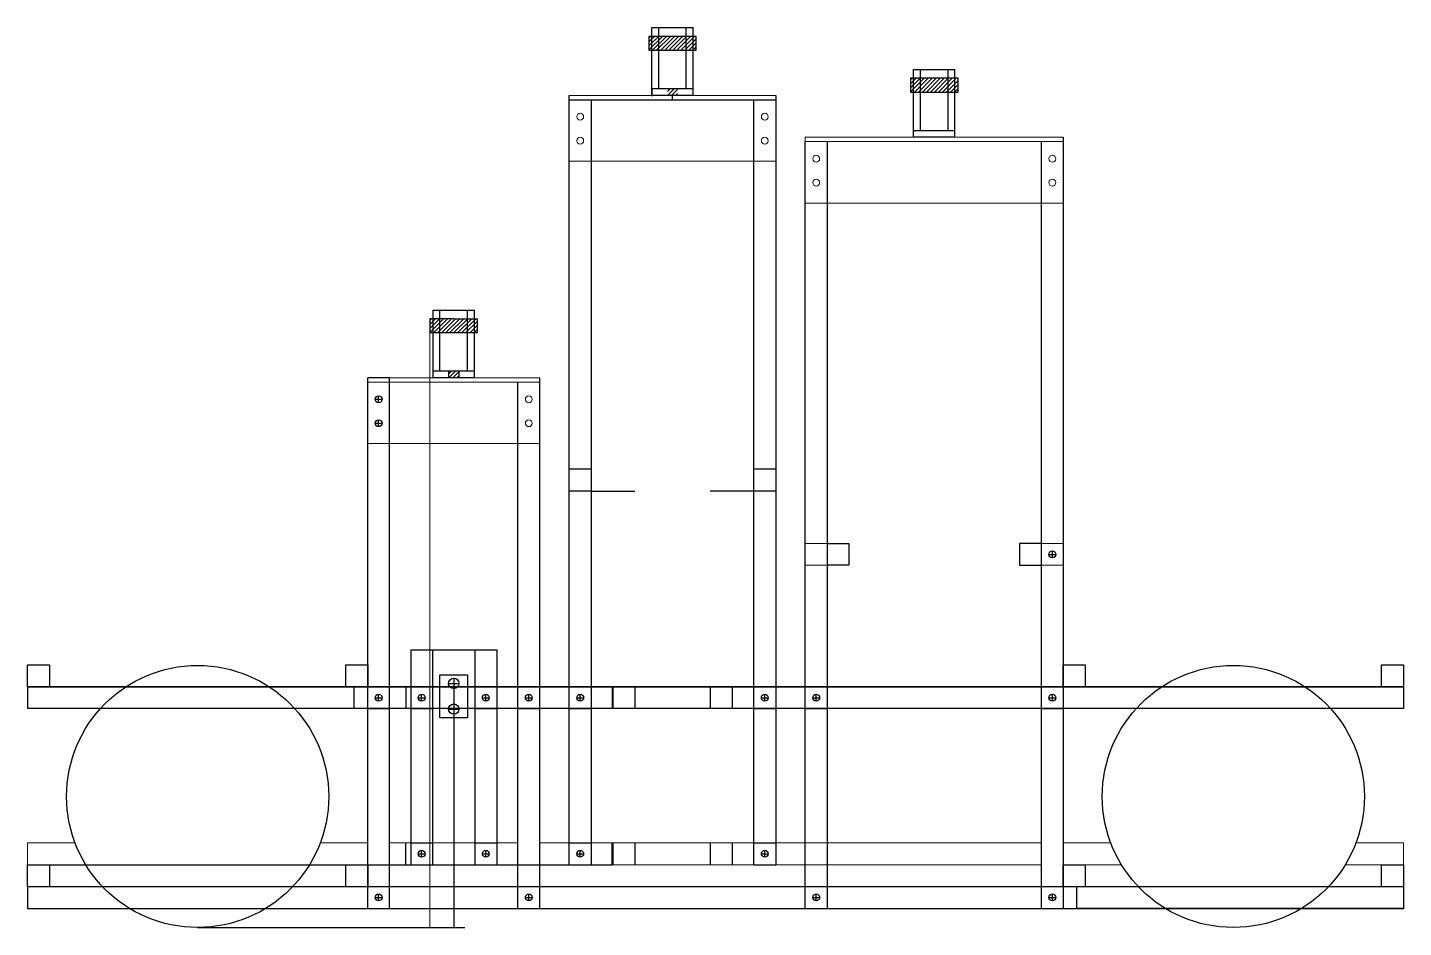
# Model space of a CAD drawing. Header units: millimetres. Extents: x -15418 to 43885, y -27590 to 23052.
# Drawn here: x 34484 to 35284, y 9595 to 10118 of the extents above; entities that cross this region are included whole.
import ezdxf

# ---------------------------------------------------------------- set-up
doc = ezdxf.new("R2010")
doc.units = ezdxf.units.MM
doc.header["$LTSCALE"] = 0.5
doc.layers.get('0').update_dxf_attribs({"lineweight": 5})
for name, color, linetype in [('Layer1', 1, 'Continuous'), ('Layer3', 9, 'Continuous'), ('Layer4', 6, 'Continuous')]:
    doc.layers.add(name, color=color, linetype=linetype)
doc.layers.add('Layer5', color=51, linetype='Continuous', lineweight=5)
pattern_1 = [(45, (10367.4254, -4790.437), (-1.1674333, 1.1674333), [])]
pattern_2 = [(45, (10494.6254, -4626.117), (-1.1674333, 1.1674333), [])]

msp = doc.modelspace()

# ---------------------------------------------------------------- hatches: boundary and pattern name
at = {"layer": 'Layer1', "true_color": 0xf8d731, "transparency": 33554661}
h = msp.add_hatch(dxfattribs=at)
h.set_pattern_fill('ANSI31', color=40, scale=0.52)
h.set_pattern_definition(pattern_2)
h.paths.add_polyline_path([(34847.2045, 10112.9343), (34845.4045, 10112.9343), (34845.4045, 10104.9343), (34847.2045, 10104.9343)])
h.paths.add_polyline_path([(34851.2045, 10112.9343), (34847.2045, 10112.9343), (34847.2045, 10104.9343), (34851.2045, 10104.9343)])
h.paths.add_polyline_path([(34859.2045, 10112.9343), (34851.2045, 10112.9343), (34851.2045, 10104.9343), (34859.2045, 10104.9343)])
h.paths.add_polyline_path([(34867.2045, 10112.9343), (34859.2045, 10112.9343), (34859.2045, 10104.9343), (34867.2045, 10104.9343)])
h.paths.add_polyline_path([(34871.2045, 10112.9343), (34867.2045, 10112.9343), (34867.2045, 10104.9343), (34871.2045, 10104.9343)])
h.paths.add_polyline_path([(34873.0045, 10112.9343), (34871.2045, 10112.9343), (34871.2045, 10104.9343), (34873.0045, 10104.9343)])
h = msp.add_hatch(dxfattribs=at)
h.set_pattern_fill('ANSI31', color=40, scale=0.52)
h.set_pattern_definition([(45, (10646.8254, -4650.517), (-1.1674333, 1.1674333), [])])
h.paths.add_polyline_path([(34999.4045, 10088.5343), (34997.6045, 10088.5343), (34997.6045, 10080.5343), (34999.4045, 10080.5343)])
h.paths.add_polyline_path([(35003.4045, 10088.5343), (34999.4045, 10088.5343), (34999.4045, 10080.5343), (35003.4045, 10080.5343)])
h.paths.add_polyline_path([(35011.4045, 10088.5343), (35003.4045, 10088.5343), (35003.4045, 10080.5343), (35011.4045, 10080.5343)])
h.paths.add_polyline_path([(35019.4045, 10088.5343), (35011.4045, 10088.5343), (35011.4045, 10080.5343), (35019.4045, 10080.5343)])
h.paths.add_polyline_path([(35023.4045, 10088.5343), (35019.4045, 10088.5343), (35019.4045, 10080.5343), (35023.4045, 10080.5343)])
h.paths.add_polyline_path([(35025.2045, 10088.5343), (35023.4045, 10088.5343), (35023.4045, 10080.5343), (35025.2045, 10080.5343)])
h = msp.add_hatch(dxfattribs=at)
h.set_pattern_fill('ANSI31', color=40, scale=0.52)
h.set_pattern_definition(pattern_2)
h.paths.add_polyline_path([(34859.2045, 10082.4343), (34856.2045, 10082.4343), (34856.2045, 10078.6143), (34859.2045, 10078.6143)])
h.paths.add_polyline_path([(34862.2045, 10082.4343), (34859.2045, 10082.4343), (34859.2045, 10078.6143), (34862.2045, 10078.6143)])
h = msp.add_hatch(dxfattribs=at)
h.set_pattern_fill('ANSI31', color=40, scale=0.52)
h.set_pattern_definition(pattern_1)
h.paths.add_polyline_path([(34720.0045, 9948.6143), (34718.2045, 9948.6143), (34718.2045, 9940.6143), (34720.0045, 9940.6143)])
h.paths.add_polyline_path([(34724.0045, 9948.6143), (34720.0045, 9948.6143), (34720.0045, 9940.6143), (34724.0045, 9940.6143)])
h.paths.add_polyline_path([(34732.0045, 9948.6143), (34724.0045, 9948.6143), (34724.0045, 9940.6143), (34732.0045, 9940.6143)])
h.paths.add_polyline_path([(34740.0045, 9948.6143), (34732.0045, 9948.6143), (34732.0045, 9940.6143), (34740.0045, 9940.6143)])
h.paths.add_polyline_path([(34744.0045, 9948.6143), (34740.0045, 9948.6143), (34740.0045, 9940.6143), (34744.0045, 9940.6143)])
h.paths.add_polyline_path([(34745.8045, 9948.6143), (34744.0045, 9948.6143), (34744.0045, 9940.6143), (34745.8045, 9940.6143)])
h = msp.add_hatch(dxfattribs=at)
h.set_pattern_fill('ANSI31', color=40, scale=0.52)
h.set_pattern_definition(pattern_1)
h.paths.add_polyline_path([(34732.0045, 9918.1143), (34729.0045, 9918.1143), (34729.0045, 9914.2943), (34732.0045, 9914.2943)])
h.paths.add_polyline_path([(34735.0045, 9918.1143), (34732.0045, 9918.1143), (34732.0045, 9914.2943), (34735.0045, 9914.2943)])

# ---------------------------------------------------------------- linework, layer by layer
at = {"transparency": 33554661}
for p, q in [((34799.2045, 10078.6143), (34919.2045, 10078.6143)), ((34936.4045, 10051.7143), (34936.4045, 10054.2143)), ((34936.4045, 10054.2143), (35086.4045, 10054.2143)), ((35086.4045, 10051.7143), (34936.4045, 10051.7143)), ((34919.2045, 10040.3543), (34799.2045, 10040.3543)), ((35086.4045, 10015.9543), (34936.4045, 10015.9543)), ((34966.4045, 10015.9808), (34979.1045, 10015.9808)), ((34682.0045, 9911.7943), (34682.0045, 9914.2943)), ((34682.0045, 9914.2943), (34682.0045, 9876.0343)), ((34682.0045, 9914.2943), (34782.0045, 9914.2943)), ((34782.0045, 9914.2943), (34782.0045, 9911.7943)), ((34782.0045, 9911.7943), (34682.0045, 9911.7943)), ((34682.0045, 9893.9143), (34682.0045, 9911.7943)), ((34782.0045, 9876.0343), (34782.0045, 9911.7943)), ((34782.0045, 9876.0343), (34682.0045, 9876.0343)), ((34682.0045, 9876.0343), (34694.7045, 9876.0343)), ((34949.1045, 9818.0012), (34936.4045, 9818.0012)), ((35086.4045, 9818.0012), (35073.7045, 9818.0012)), ((34949.1045, 9805.3012), (34936.4045, 9805.3012)), ((35086.4045, 9805.3012), (35073.7045, 9805.3012))]:
    msp.add_line(p, q, dxfattribs=at)
for centre in [(34805.5545, 10066.1943), (34912.8545, 10066.1943), (34805.5545, 10052.2743), (34912.8545, 10052.2743), (34942.7545, 10041.7943), (34942.7545, 10041.7943), (35080.0545, 10041.7943), (35080.0545, 10041.7943), (34942.7545, 10027.8743), (34942.7545, 10027.8743), (35080.0545, 10027.8743), (35080.0545, 10027.8743), (34688.3545, 9901.8743), (34775.6545, 9901.8743), (34688.3545, 9887.9543), (34775.6545, 9887.9543)]:
    msp.add_circle(centre, 2, dxfattribs=at)
at = {"layer": 'Layer1', "transparency": 33554661}
for p, q in [((34873.0045, 10112.9343), (34845.4045, 10112.9343)), ((34845.4045, 10112.9343), (34845.4045, 10104.9343)), ((34847.2045, 10118.0943), (34871.2045, 10118.0943)), ((34847.2045, 10078.6143), (34847.2045, 10118.0943)), ((34851.2045, 10082.4343), (34851.2045, 10118.0943)), ((34867.2045, 10082.4343), (34867.2045, 10118.0943)), ((34871.2045, 10078.6143), (34871.2045, 10118.0943)), ((34873.0045, 10104.9343), (34873.0045, 10112.9343)), ((34845.4045, 10104.9343), (34873.0045, 10104.9343)), ((35025.2045, 10088.5343), (34997.6045, 10088.5343)), ((34997.6045, 10088.5343), (34997.6045, 10080.5343)), ((34999.4045, 10093.6943), (35023.4045, 10093.6943)), ((34999.4045, 10054.2143), (34999.4045, 10093.6943)), ((35003.4045, 10058.0343), (35003.4045, 10093.6943)), ((35019.4045, 10058.0343), (35019.4045, 10093.6943)), ((35023.4045, 10054.2143), (35023.4045, 10093.6943)), ((35025.2045, 10080.5343), (35025.2045, 10088.5343)), ((34871.2045, 10082.4343), (34847.2045, 10082.4343)), ((34847.2126, 10081.9407), (34847.2126, 10078.1207)), ((34997.6045, 10080.5343), (35025.2045, 10080.5343)), ((34799.2045, 9631.1143), (34799.2045, 10078.6143)), ((34799.2045, 10076.1143), (34919.2045, 10076.1143)), ((34811.9045, 10076.1143), (34811.9045, 9631.1143)), ((34871.2045, 10078.6143), (34847.2045, 10078.6143)), ((34859.2045, 10076.1143), (34859.2045, 10078.6143)), ((34906.5045, 9631.1143), (34906.5045, 10076.1143)), ((34919.2045, 10078.6143), (34919.2045, 9631.1143)), ((35023.4045, 10058.0343), (34999.4045, 10058.0343)), ((34936.4045, 9605.7143), (34936.4045, 10051.7143)), ((34949.1045, 10051.7143), (34949.1045, 9605.7143)), ((35023.4045, 10054.2143), (34999.4045, 10054.2143)), ((35073.7045, 9605.7143), (35073.7045, 10051.7143)), ((35086.4045, 10054.2143), (35086.4045, 9605.7143)), ((34720.0045, 9953.7743), (34744.0045, 9953.7743)), ((34720.0045, 9914.2943), (34720.0045, 9953.7743)), ((34724.0045, 9918.1143), (34724.0045, 9953.7743)), ((34740.0045, 9918.1143), (34740.0045, 9953.7743)), ((34744.0045, 9914.2943), (34744.0045, 9953.7743)), ((34732.0045, 9948.6143), (34718.2045, 9948.6143)), ((34718.2045, 9948.6143), (34718.2045, 9940.6143)), ((34732.0045, 9948.6143), (34745.8045, 9948.6143)), ((34745.8045, 9940.6143), (34745.8045, 9948.6143)), ((34718.2045, 9940.6143), (34745.8045, 9940.6143)), ((34682.0045, 9605.7143), (34682.0045, 9914.2943)), ((34694.7045, 9914.2943), (34682.0045, 9914.2943)), ((34694.7045, 9605.7143), (34694.7045, 9914.2943)), ((34744.0045, 9918.1143), (34720.0045, 9918.1143)), ((34744.0045, 9914.2943), (34720.0045, 9914.2943)), ((34729.0045, 9918.1143), (34729.0045, 9914.2943)), ((34735.0045, 9918.1143), (34735.0045, 9914.2943)), ((34782.0045, 9605.7143), (34782.0045, 9914.2943)), ((34769.3045, 9605.7143), (34769.3045, 9911.7943)), ((34686.3545, 9901.8743), (34690.3545, 9901.8743)), ((34688.3545, 9899.8743), (34688.3545, 9903.8743)), ((34688.3545, 9885.9543), (34688.3545, 9889.9543)), ((34686.3545, 9887.9543), (34690.3545, 9887.9543)), ((34811.9045, 9861.1143), (34799.2045, 9861.1143)), ((34919.2045, 9861.1143), (34906.5045, 9861.1143)), ((34811.9045, 9848.4143), (34799.2045, 9848.4143)), ((34811.9045, 9848.4143), (34824.6045, 9848.4143)), ((34824.6045, 9848.4143), (34837.3045, 9848.4143)), ((34893.8045, 9848.4143), (34881.1045, 9848.4143)), ((34906.5045, 9848.4143), (34893.8045, 9848.4143)), ((34919.2045, 9848.4143), (34906.5045, 9848.4143)), ((34949.1045, 9818.0012), (34961.8045, 9818.0012)), ((34961.8045, 9818.0012), (34961.8045, 9805.3012)), ((35073.7045, 9818.0012), (35061.0045, 9818.0012)), ((35061.0045, 9818.0012), (35061.0045, 9805.3012)), ((35078.0545, 9811.6512), (35082.0545, 9811.6512)), ((35080.0545, 9809.6512), (35080.0545, 9813.6512)), ((34961.8045, 9805.3012), (34949.1045, 9805.3012)), ((35061.0045, 9805.3012), (35073.7045, 9805.3012)), ((34707.0045, 9756.1143), (34707.0045, 9631.1143)), ((34707.0045, 9756.1143), (34757.0045, 9756.1143)), ((34719.7045, 9756.1143), (34719.7045, 9631.1143)), ((34744.3045, 9756.1143), (34744.3045, 9631.1143)), ((34757.0045, 9756.1143), (34757.0045, 9631.1143)), ((34724.0045, 9741.6143), (34740.0045, 9741.6143)), ((34724.0045, 9716.6143), (34724.0045, 9741.6143)), ((34729.0045, 9736.6143), (34735.0045, 9736.6143)), ((34732.0045, 9739.6143), (34732.0045, 9733.6143)), ((34740.0045, 9741.6143), (34740.0045, 9716.6143)), ((34669.2045, 9734.6143), (35099.2045, 9734.6143)), ((34669.2045, 9734.6143), (34704.2045, 9734.6143)), ((34669.2045, 9734.6143), (34824.2045, 9734.6143)), ((34674.2045, 9721.9143), (34674.2045, 9734.6143)), ((34682.0045, 9734.6143), (34694.7045, 9734.6143)), ((34686.3545, 9728.2643), (34690.3545, 9728.2643)), ((34688.3545, 9726.2643), (34688.3545, 9730.2643)), ((34704.2045, 9734.6143), (34704.2045, 9721.9143)), ((34707.0045, 9734.6143), (34719.7045, 9734.6143)), ((34711.3545, 9728.2643), (34715.3545, 9728.2643)), ((34713.3545, 9726.2643), (34713.3545, 9730.2643)), ((34724.0045, 9734.6143), (34740.0045, 9734.6143)), ((34732.0045, 9734.6143), (34732.0045, 9594.6143)), ((34757.0045, 9734.6143), (34744.3045, 9734.6143)), ((34748.6545, 9728.2643), (34752.6545, 9728.2643)), ((34750.6545, 9726.2643), (34750.6545, 9730.2643)), ((34769.3045, 9734.6143), (34782.0045, 9734.6143)), ((34773.6545, 9728.2643), (34777.6545, 9728.2643)), ((34775.6545, 9726.2643), (34775.6545, 9730.2643)), ((34799.2045, 9734.6143), (34811.9045, 9734.6143)), ((34803.5545, 9728.2643), (34807.5545, 9728.2643)), ((34805.5545, 9726.2643), (34805.5545, 9730.2643)), ((34824.2045, 9734.6143), (34824.2045, 9721.9143)), ((34906.5045, 9734.6143), (34919.2045, 9734.6143)), ((34910.8545, 9728.2643), (34914.8545, 9728.2643)), ((34912.8545, 9726.2643), (34912.8545, 9730.2643)), ((34936.4045, 9734.6143), (34949.1045, 9734.6143)), ((34940.7545, 9728.2643), (34944.7545, 9728.2643)), ((34942.7545, 9726.2643), (34942.7545, 9730.2643)), ((35073.7045, 9734.6143), (35086.4045, 9734.6143)), ((35078.0545, 9728.2643), (35082.0545, 9728.2643)), ((35080.0545, 9726.2643), (35080.0545, 9730.2643)), ((34682.0045, 9721.9143), (34694.7045, 9721.9143)), ((34707.0045, 9721.9143), (34719.7045, 9721.9143)), ((34729.0045, 9721.6143), (34735.0045, 9721.6143)), ((34732.0045, 9724.6143), (34732.0045, 9718.6143)), ((34744.3045, 9721.9143), (34757.0045, 9721.9143)), ((34769.3045, 9721.9143), (34782.0045, 9721.9143)), ((34799.2045, 9721.9143), (34811.9045, 9721.9143)), ((34906.5045, 9721.9143), (34919.2045, 9721.9143)), ((34936.4045, 9721.9143), (34949.1045, 9721.9143)), ((35073.7045, 9721.9143), (35086.4045, 9721.9143)), ((34740.0045, 9716.6143), (34724.0045, 9716.6143)), ((34704.2045, 9631.1143), (34704.2045, 9643.8143)), ((34707.0045, 9643.8143), (34719.7045, 9643.8143)), ((34744.3045, 9643.8143), (34757.0045, 9643.8143)), ((34799.2045, 9643.8143), (34811.9045, 9643.8143)), ((34824.2045, 9631.1143), (34824.2045, 9643.8143)), ((34906.5045, 9643.8143), (34919.2045, 9643.8143)), ((34711.3545, 9637.4643), (34715.3545, 9637.4643)), ((34713.3545, 9635.4643), (34713.3545, 9639.4643)), ((34748.6545, 9637.4643), (34752.6545, 9637.4643)), ((34750.6545, 9635.4643), (34750.6545, 9639.4643)), ((34803.5545, 9637.4643), (34807.5545, 9637.4643)), ((34805.5545, 9635.4643), (34805.5545, 9639.4643)), ((34910.8545, 9637.4643), (34914.8545, 9637.4643)), ((34912.8545, 9635.4643), (34912.8545, 9639.4643)), ((34484.2045, 9631.1143), (34704.2045, 9631.1143)), ((34484.2045, 9631.1143), (34824.2045, 9631.1143)), ((34707.0045, 9631.1143), (34719.7045, 9631.1143)), ((34707.0045, 9631.1143), (34757.0045, 9631.1143)), ((34744.3045, 9631.1143), (34757.0045, 9631.1143)), ((34799.2045, 9631.1143), (34811.9045, 9631.1143)), ((34906.5045, 9631.1143), (34919.2045, 9631.1143)), ((34682.0045, 9618.4143), (34694.7045, 9618.4143)), ((34769.3045, 9618.4143), (34782.0045, 9618.4143)), ((34936.4045, 9618.4143), (34949.1045, 9618.4143)), ((35073.7045, 9618.4143), (35086.4045, 9618.4143)), ((35094.2045, 9605.7143), (35094.2045, 9618.4143)), ((34686.3545, 9612.0643), (34690.3545, 9612.0643)), ((34688.3545, 9610.0643), (34688.3545, 9614.0643)), ((34773.6545, 9612.0643), (34777.6545, 9612.0643)), ((34775.6545, 9610.0643), (34775.6545, 9614.0643)), ((34940.7545, 9612.0643), (34944.7545, 9612.0643)), ((34942.7545, 9610.0643), (34942.7545, 9614.0643)), ((35078.0545, 9612.0643), (35082.0545, 9612.0643)), ((35080.0545, 9610.0643), (35080.0545, 9614.0643)), ((34682.0045, 9605.7143), (34694.7045, 9605.7143)), ((34694.7045, 9605.7143), (34769.3045, 9605.7143)), ((34769.3045, 9605.7143), (34782.0045, 9605.7143)), ((34936.4045, 9605.7143), (34949.1045, 9605.7143)), ((35073.7045, 9605.7143), (35086.4045, 9605.7143)), ((35284.2045, 9605.7143), (35094.2045, 9605.7143)), ((34583.1045, 9594.6143), (34738.3778, 9594.6143))]:
    msp.add_line(p, q, dxfattribs=at)
for centre, radius in [((34688.3545, 9901.8743), 2), ((34688.3545, 9887.9543), 2), ((35080.0545, 9811.6512), 2), ((34732.0045, 9736.6143), 3), ((34688.3545, 9728.2643), 2), ((34713.3545, 9728.2643), 2), ((34750.6545, 9728.2643), 2), ((34775.6545, 9728.2643), 2), ((34805.5545, 9728.2643), 2), ((34912.8545, 9728.2643), 2), ((34942.7545, 9728.2643), 2), ((35080.0545, 9728.2643), 2), ((34732.0045, 9721.6143), 3), ((34713.3545, 9637.4643), 2), ((34750.6545, 9637.4643), 2), ((34805.5545, 9637.4643), 2), ((34912.8545, 9637.4643), 2), ((34688.3545, 9612.0643), 2), ((34775.6545, 9612.0643), 2), ((34942.7545, 9612.0643), 2), ((35080.0545, 9612.0643), 2)]:
    msp.add_circle(centre, radius, dxfattribs=at)
at = {"layer": 'Layer3', "transparency": 33554661}
for p, q in [((34484.2045, 9734.6143), (34484.2045, 9747.3143)), ((34484.2045, 9747.3143), (34496.9045, 9747.3143)), ((34496.9045, 9747.3143), (34496.9045, 9734.6143)), ((34669.3045, 9734.6143), (34669.3045, 9747.3143)), ((34669.3045, 9747.3143), (34682.0045, 9747.3143)), ((34682.0045, 9747.3143), (34682.0045, 9734.6143)), ((35086.4045, 9734.6143), (35086.4045, 9747.3143)), ((35086.4045, 9747.3143), (35099.1045, 9747.3143)), ((35099.1045, 9747.3143), (35099.1045, 9734.6143)), ((35271.5045, 9734.6143), (35271.5045, 9747.3143)), ((35271.5045, 9747.3143), (35284.2045, 9747.3143)), ((35284.2045, 9747.3143), (35284.2045, 9734.6143)), ((34484.2045, 9734.6143), (35284.2045, 9734.6143)), ((35284.2045, 9734.6143), (34484.2045, 9734.6143)), ((34484.2045, 9734.6143), (34484.2045, 9721.9143)), ((35284.2045, 9734.6143), (35284.2045, 9721.9143)), ((35284.2045, 9721.9143), (34484.2045, 9721.9143)), ((34484.2045, 9618.4143), (34484.2045, 9631.1143)), ((34484.2045, 9631.1143), (34496.9045, 9631.1143)), ((34496.9045, 9631.1143), (34496.9045, 9618.4143)), ((34669.3045, 9618.4143), (34669.3045, 9631.1143)), ((34669.3045, 9631.1143), (34682.0045, 9631.1143)), ((34682.0045, 9631.1143), (34682.0045, 9618.4143)), ((35086.4045, 9618.4143), (35086.4045, 9631.1143)), ((35086.4045, 9631.1143), (35099.1045, 9631.1143)), ((35099.1045, 9631.1143), (35099.1045, 9618.4143)), ((35271.5045, 9618.4143), (35271.5045, 9631.1143)), ((35271.5045, 9631.1143), (35284.2045, 9631.1143)), ((35284.2045, 9631.1143), (35284.2045, 9618.4143)), ((34484.2045, 9618.4143), (35284.2045, 9618.4143)), ((34484.2045, 9618.4143), (34484.2045, 9605.7143)), ((35284.2045, 9618.4143), (35284.2045, 9605.7143)), ((34484.2045, 9605.7143), (35284.2045, 9605.7143))]:
    msp.add_line(p, q, dxfattribs=at)
for centre in [(34583.1045, 9670.8143), (35185.3045, 9670.8143)]:
    msp.add_circle(centre, 76.2, dxfattribs=at)
at = {"layer": 'Layer4', "transparency": 33554661}
for p, q in [((34824.6045, 9734.6143), (34824.6045, 9721.9143)), ((34837.3045, 9734.6143), (34837.3045, 9721.9143)), ((34881.1045, 9734.6143), (34881.1045, 9721.9143)), ((34893.8045, 9734.6143), (34893.8045, 9721.9143)), ((34824.6045, 9643.8143), (34824.6045, 9631.1143)), ((34837.3045, 9643.8143), (34837.3045, 9631.1143)), ((34881.1045, 9643.8143), (34881.1045, 9631.1143)), ((34893.8045, 9643.8143), (34893.8045, 9631.1143))]:
    msp.add_line(p, q, dxfattribs=at)
at = {"layer": 'Layer5', "transparency": 33554661}
for p, q in [((34718.2045, 9944.6143), (34718.2045, 9594.6143)), ((34484.2045, 9631.1143), (34484.2045, 9643.8143)), ((34484.2045, 9643.8143), (34511.8483, 9643.8143)), ((34654.3607, 9643.8143), (34682.0045, 9643.8143)), ((34694.7045, 9643.8143), (34769.3045, 9643.8143)), ((34782.0045, 9643.8143), (35073.7045, 9643.8143)), ((35086.4045, 9643.8143), (35114.0483, 9643.8143)), ((35256.5607, 9643.8143), (35284.2045, 9643.8143)), ((35284.2045, 9643.8143), (35284.2045, 9631.1143)), ((34518.0634, 9631.1143), (34484.2045, 9631.1143)), ((34682.0045, 9631.1143), (34648.1456, 9631.1143)), ((34769.3045, 9631.1143), (34694.7045, 9631.1143)), ((35073.7045, 9631.1143), (34782.0045, 9631.1143)), ((35120.2634, 9631.1143), (35086.4045, 9631.1143)), ((35284.2045, 9631.1143), (35250.3456, 9631.1143))]:
    msp.add_line(p, q, dxfattribs=at)

doc.saveas('drawing.dxf')
